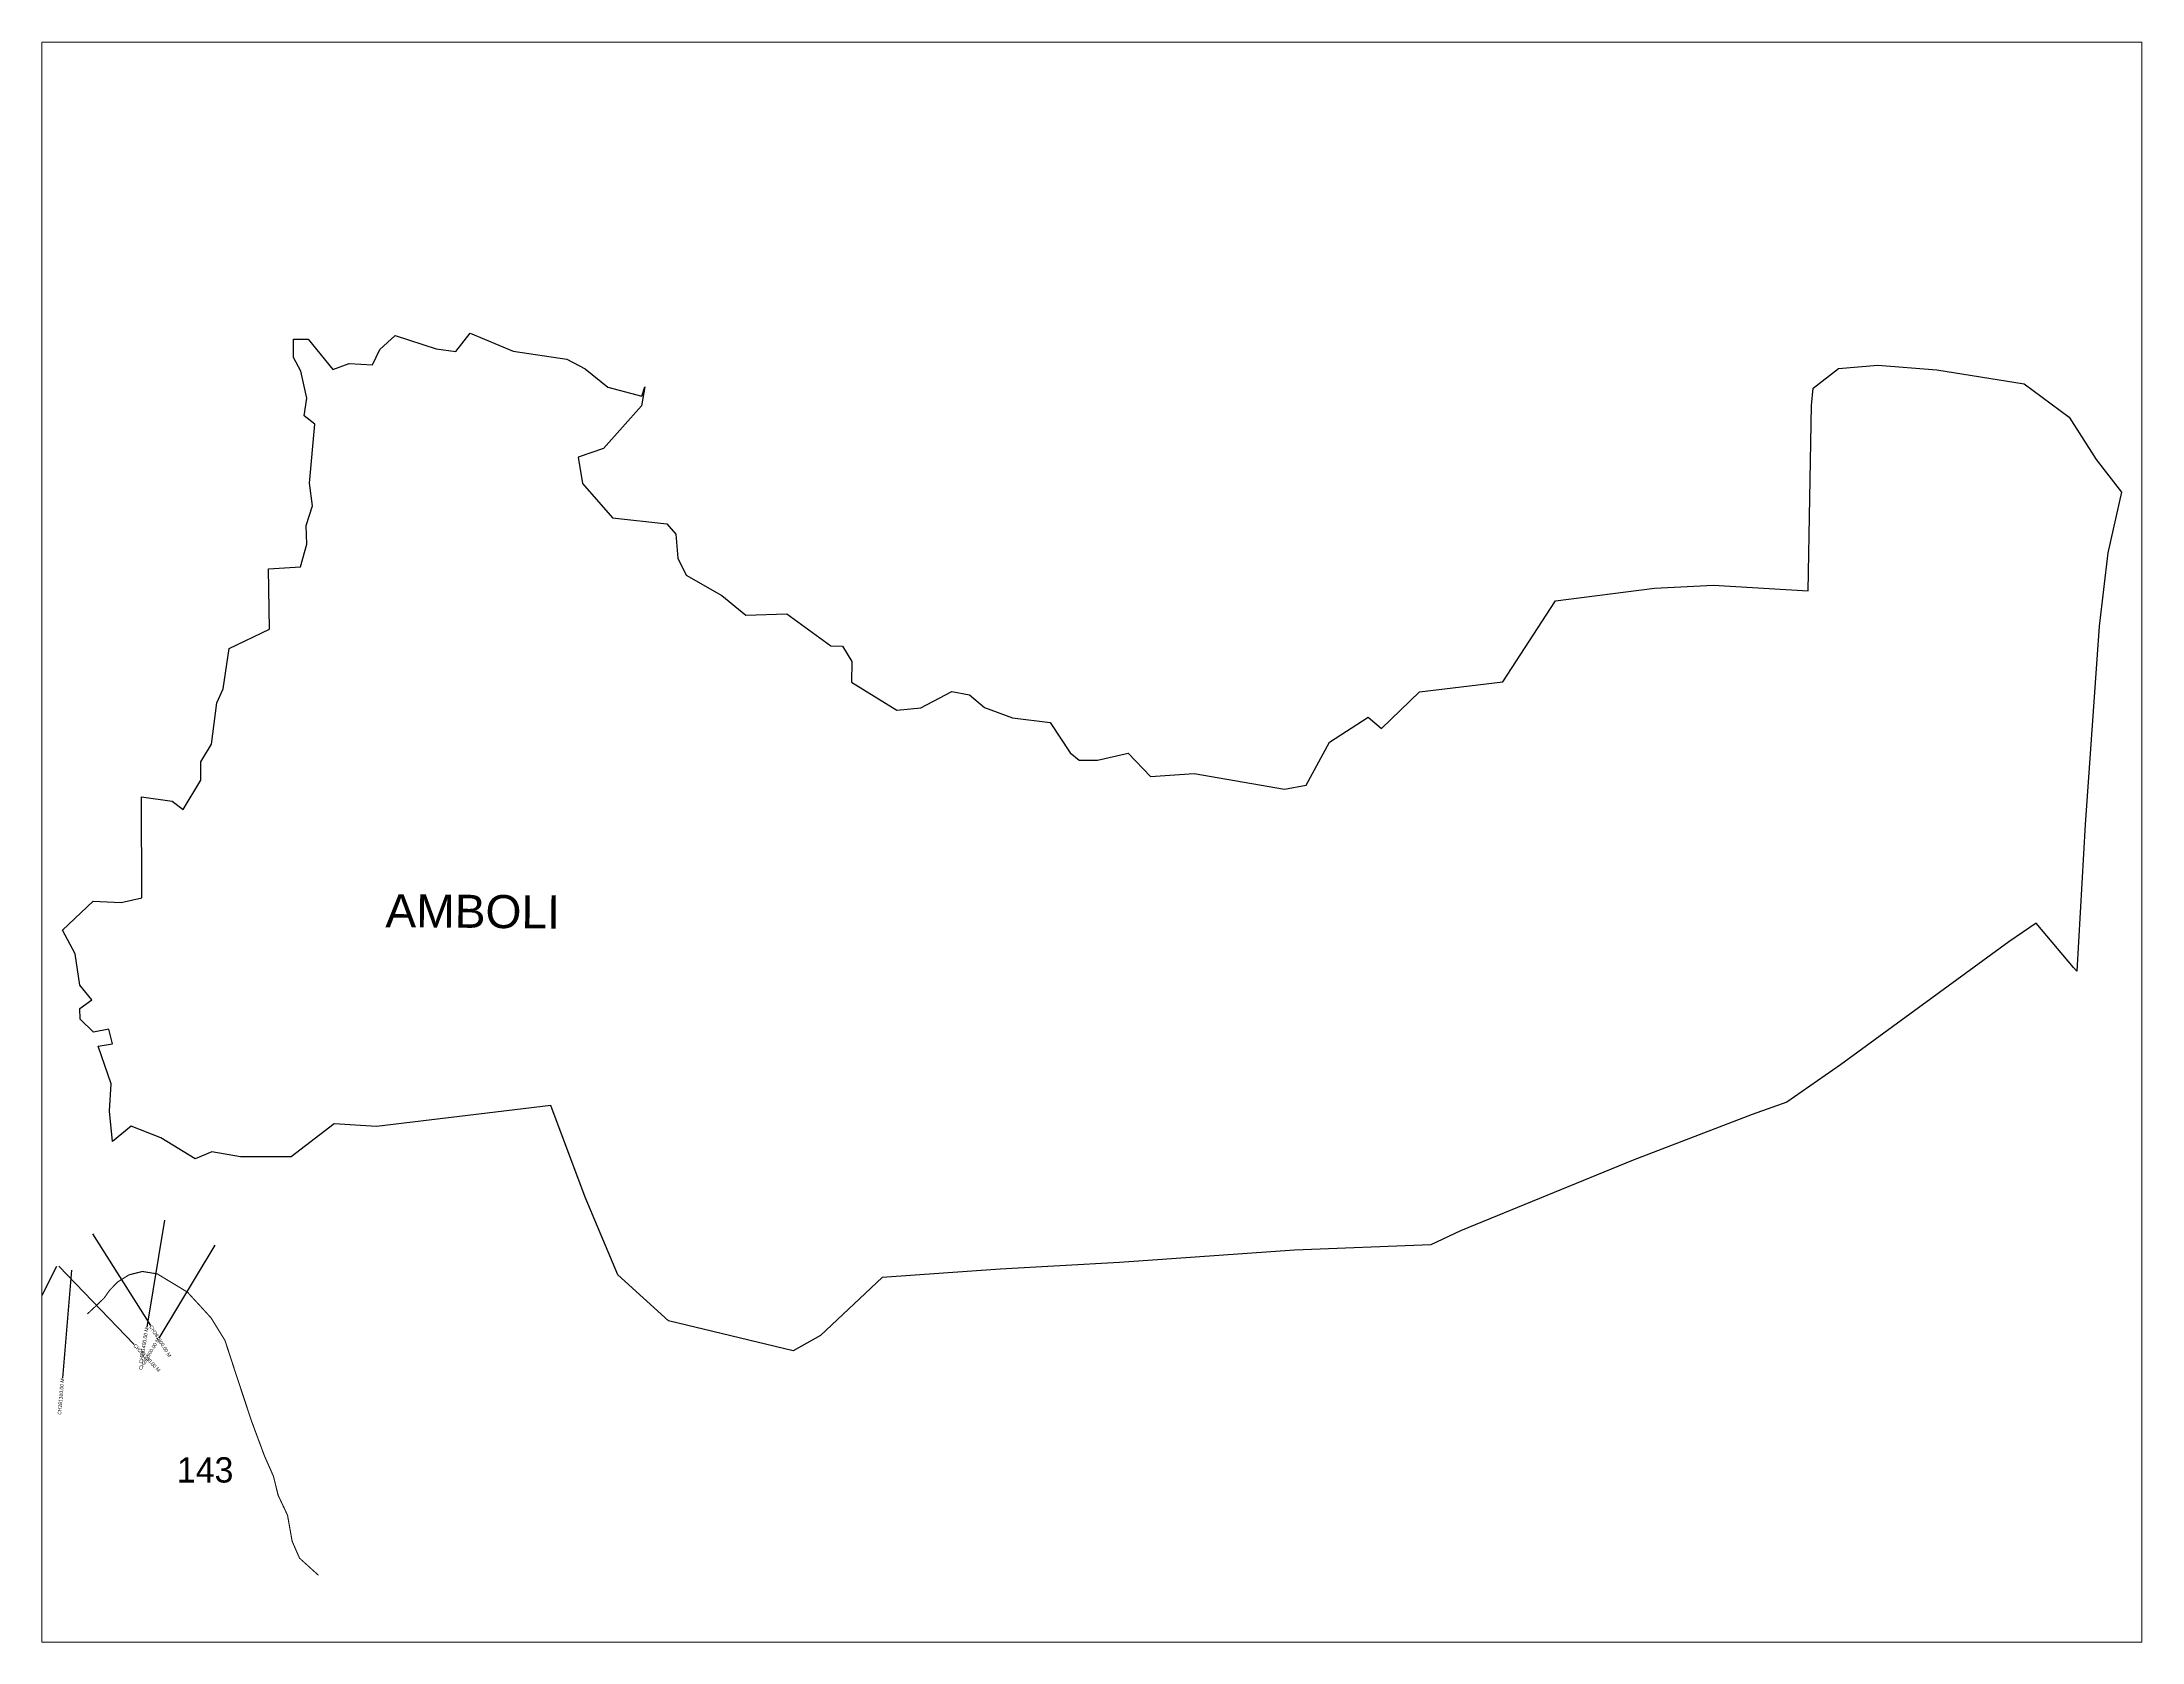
# Paper-space layout 'Global Mapper Layout' of a CAD drawing. Header units: feet, sheet in inches. Extents: x 0 to 10.5, y 0 to 8.
# The model-space entities are those that its viewports show. They can reach past a viewport. Long polylines and large blocks are cut down to what shows.
import ezdxf
from ezdxf.enums import TextEntityAlignment as Align

# ---------------------------------------------------------------- set-up
doc = ezdxf.new("R2010")
doc.units = ezdxf.units.FT
doc.header["$MEASUREMENT"] = 0
for name, color, linetype in [('CS', 134, 'Continuous'), ('CSMark', 6, 'Continuous'), ('NATURALLY PROTECTED', 3, 'Continuous'), ('village', 7, 'Continuous'), ('VILLAGE NAME', 250, 'Continuous')]:
    doc.layers.add(name, color=color, linetype=linetype)

msp = doc.modelspace()

# ---------------------------------------------------------------- linework, layer by layer
at = {"color": 6}
msp.add_lwpolyline([(286913.9, 2027173.7), (286954.2, 2027172.8)], dxfattribs=at)
at = {"layer": 'CS'}
for p, q in [((286557.2, 2024736.8), (286508.4, 2024440.8)), ((286358.2, 2024699.2), (286518.3, 2024445.4)), ((286696.5, 2024667.1), (286541.4, 2024410.3)), ((286258.5, 2024608.3), (286123.8, 2024340.2)), ((286265.3, 2024609.1), (286473.1, 2024392.8)), ((286299.9, 2024598.8), (286275, 2024299.8))]:
    msp.add_line(p, q, dxfattribs=at)
at = {"layer": 'NATURALLY PROTECTED', "const_width": 3, "flags": 128}
msp.add_lwpolyline([(286344, 2024477.3), (286368.7, 2024500.5), (286390.5, 2024521.4), (286405.1, 2024542.3), (286427.1, 2024565.3), (286459, 2024585.4), (286496.3, 2024594.8), (286537.2, 2024588.1), (286620.8, 2024537.6), (286685.9, 2024466.7), (286724.6, 2024403.8), (286758.1, 2024301.3), (286798.1, 2024180.7), (286833.7, 2024084.7), (286858.6, 2024028.4), (286871.5, 2023976), (286897.5, 2023920.7), (286910.3, 2023848.6), (286930.7, 2023801.9), (286951.8, 2023782.9), (286967, 2023769), (286983.1, 2023754.5)], dxfattribs=at)
at = {"layer": 'village', "color": 6}
for points in [[(287402.6, 2027190, 0), (287522, 2027140.3, 0), (287670.1, 2027118.2, 0), (287720.4, 2027091.4, 0), (287783.7, 2027040.1, 0), (287877.6, 2027015.8, 0), (287885.5, 2027041.1, 0), (287876.3, 2026988.8, 0), (287771, 2026871.1, 0), (287701.6, 2026846.5, 0), (287713.1, 2026773.7, 0), (287796.5, 2026679.1, 0), (287946.2, 2026662.3, 0), (287971.5, 2026633.6, 0), (287977.3, 2026568, 0), (287999.6, 2026520.2, 0), (288098.7, 2026464.4, 0), (288165.2, 2026409.9, 0), (288278.7, 2026413.7, 0), (288400, 2026325.3, 0), (288432.1, 2026324.5, 0), (288457.9, 2026282.1, 0), (288457.1, 2026224.9, 0), (288583.1, 2026146.8, 0), (288648.7, 2026153.4, 0), (288735, 2026199, 0), (288784.1, 2026189.4, 0), (288825.1, 2026154.8, 0), (288902.2, 2026126.2, 0), (289006.9, 2026113, 0), (289062.5, 2026029.3, 0), (289087, 2026008.6, 0), (289137.7, 2026008.8, 0), (289222.4, 2026028.1, 0), (289284.4, 2025963.7, 0), (289405, 2025972.3, 0), (289655.1, 2025928.3, 0), (289714.7, 2025939.4, 0), (289779.2, 2026059, 0), (289886.1, 2026127.4, 0), (289923.3, 2026096.7, 0), (290027.9, 2026198.2, 0), (290259.1, 2026225.9, 0), (290404.2, 2026449.2, 0), (290678.6, 2026484.3, 0), (290841.7, 2026492.8, 0), (291102.9, 2026477.4, 0), (291112.8, 2026989.7, 0), (291116.7, 2027038.1, 0), (291187.3, 2027092.1, 0), (291295.7, 2027101.3, 0), (291459, 2027088.4, 0), (291700.9, 2027050.1, 0), (291825.4, 2026957.4, 0), (291899.6, 2026840.4, 0), (291969.5, 2026749.8, 0), (291932.3, 2026582, 0), (291907.7, 2026379.3, 0), (291869.3, 2025830.7, 0), (291845.8, 2025425.3, 0), (291837.4, 2025435.1, 0), (291733.6, 2025557.8, 0), (291657.7, 2025506.5, 0), (291192.3, 2025166.4, 0), (291043.8, 2025062.6, 0), (290948.1, 2025028.5, 0), (290618.9, 2024902.4, 0), (290141.7, 2024707, 0), (290059.4, 2024668.1, 0), (289682.4, 2024654, 0), (289198.1, 2024619.4, 0), (288868.8, 2024600.8, 0), (288541.9, 2024578.1, 0), (288372, 2024417.6, 0), (288295.6, 2024375.2, 0), (287951.1, 2024458.3, 0), (287811.5, 2024585.7, 0), (287720.6, 2024800.5, 0), (287626, 2025054.2, 0), (287143.3, 2024995.6, 0), (287026.1, 2025003.5, 0), (286907.2, 2024911.4, 0), (286767.8, 2024912.2, 0), (286688.6, 2024925.9, 0), (286642.1, 2024906.4, 0), (286546.7, 2024964.1, 0), (286464.8, 2024997.1, 0), (286413, 2024954.3, 0), (286405.6, 2025038, 0), (286410.1, 2025113.6, 0), (286373.7, 2025218, 0), (286413.6, 2025224.1, 0), (286403.7, 2025265.3, 0), (286360.7, 2025256.8, 0), (286324.3, 2025292.3, 0), (286323.5, 2025322.5, 0), (286356.6, 2025346.2, 0), (286323, 2025386.5, 0), (286310.1, 2025473.3, 0), (286275.4, 2025539, 0), (286359.8, 2025618.8, 0), (286437.2, 2025614.9, 0), (286494.3, 2025628.2, 0), (286493.4, 2025907.4, 0), (286578.8, 2025895.9, 0), (286609.3, 2025872.6, 0), (286658, 2025953.3, 0), (286657.8, 2026003.9, 0), (286687.2, 2026053.2, 0), (286702.2, 2026167.5, 0), (286719.1, 2026206.2, 0), (286736.3, 2026317.6, 0), (286847.5, 2026371.4, 0), (286845.1, 2026538.3, 0), (286933.6, 2026543.3, 0), (286950.8, 2026605.9, 0), (286948.7, 2026657.8, 0), (286966.9, 2026712.3, 0), (286958, 2026774.6, 0), (286973, 2026938.5, 0), (286943.4, 2026961.3, 0), (286951, 2027010.5, 0), (286934, 2027085, 0), (286913.7, 2027122.2, 0), (286913.9, 2027173.7, 0)], [(286954.2, 2027172.8, 0), (287023.1, 2027089.5, 0), (287068.2, 2027106, 0), (287132.9, 2027102.7, 0), (287153.2, 2027144.6, 0), (287195.1, 2027183.1, 0), (287308.5, 2027146.2, 0), (287363.3, 2027139.5, 0), (287402.6, 2027190, 0), (287402.6, 2027190, 0)]]:
    msp.add_polyline3d(points, dxfattribs=at)

# ---------------------------------------------------------------- texts
at = {"insert": (286591.6, 2024081), "char_height": 70, "attachment_point": 1}
msp.add_mtext_dynamic_manual_height_columns('143', width=95.172, gutter_width=1, heights=[0], dxfattribs=at)
at = {"layer": 'CSMark'}
for s, rotation, p in [('CH281400.00 M', 80.64414, (286508.2, 2024439.8)), ('CH281500.00 M', 58.872, (286540.9, 2024409.5)), ('CH281100.00 M', 85.2377, (286274.9, 2024298.9))]:
    msp.add_text(s, height=10, rotation=rotation, dxfattribs=at).set_placement(p, align=Align.MIDDLE_RIGHT)
for s, rotation, p in [('CH281300.00 M', 302.24688, (286518.8, 2024444.6)), ('CH281200.00 M', 313.84844, (286473.8, 2024392.1))]:
    msp.add_text(s, height=10, rotation=rotation, dxfattribs=at).set_placement(p, align=Align.MIDDLE_LEFT)
at = {"layer": 'VILLAGE NAME', "insert": (287168.8, 2025638.4), "char_height": 91.425, "attachment_point": 1, "rotation": 359.54421}
msp.add_mtext_dynamic_manual_height_columns('{\\fArial|b0|i0|c0|p34;AMBOLI}', width=1311.451, gutter_width=457.1, heights=[0], dxfattribs=at)

psp = doc.layouts.new('Global Mapper Layout')

# ---------------------------------------------------------------- viewports
at = {"layer": '0'}
psp.add_viewport(center=(5.25, 4), size=(10.5, 8), view_center_point=(289122.444, 2025782.56), view_height=4425.11357, dxfattribs=at)

doc.saveas('drawing.dxf')
